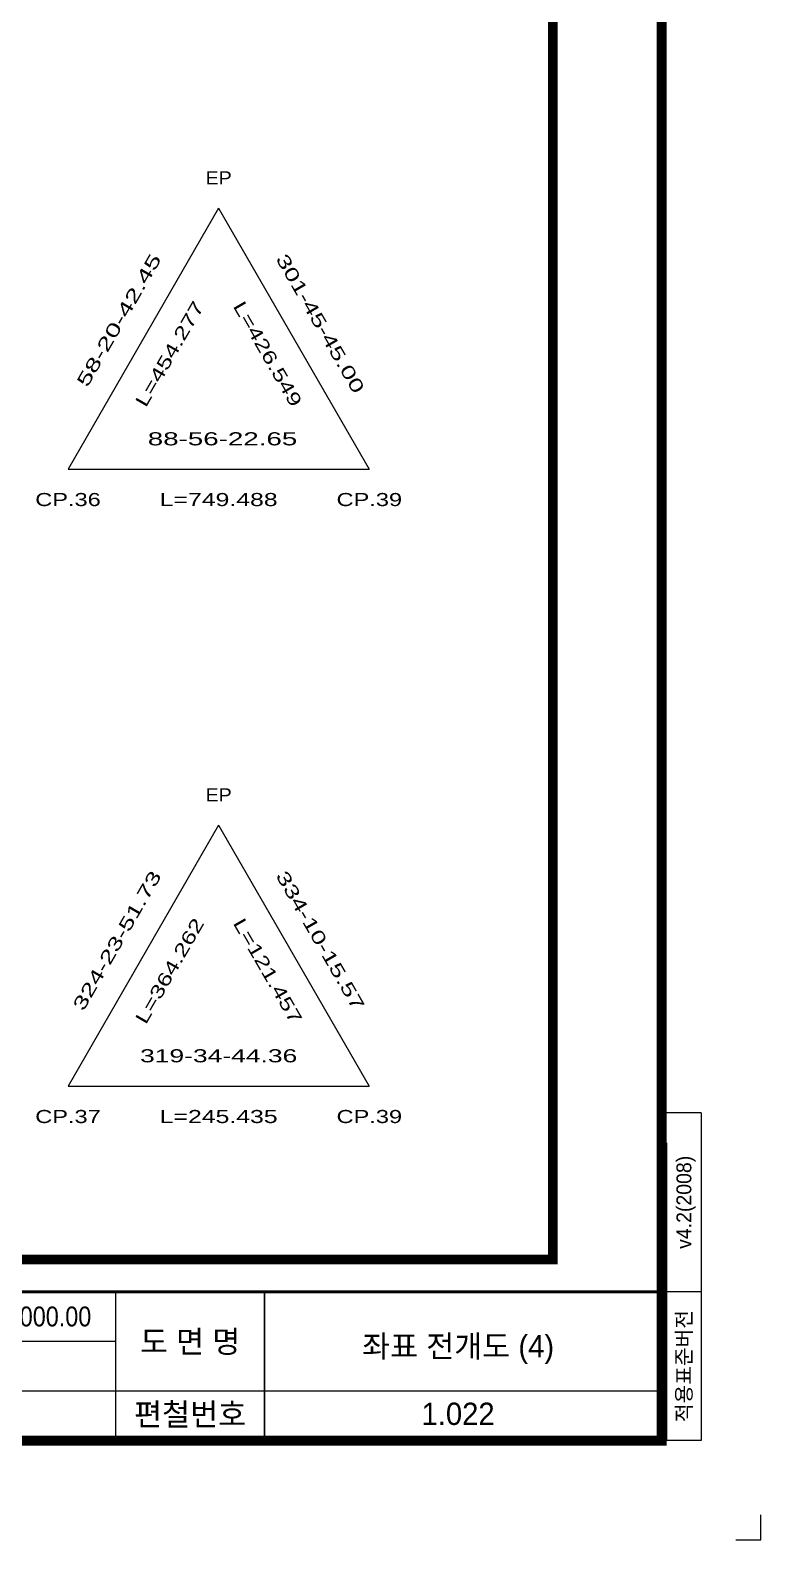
# Model space of a CAD drawing. Header units: millimetres. Extents: x 0 to 841, y 0 to 594.
# Drawn here: x 693.8 to 841, y 0 to 304.2 of the extents above; entities that cross this region are included whole.
import ezdxf
from ezdxf.enums import TextEntityAlignment as Align

# ---------------------------------------------------------------- set-up
doc = ezdxf.new("R2010")
doc.units = ezdxf.units.MM
doc.header["$LTSCALE"] = 10
for name, color, linetype in [('CA-TABL-LIN2', 1, 'Continuous'), ('CA-TABL-TEX1', 6, 'Continuous'), ('CA-TABL-TEX2', 3, 'Continuous'), ('CX-BORD', 3, 'Continuous'), ('CX-BORD-LIN1', 4, 'Continuous'), ('CX-BORD-LIN2', 3, 'Continuous'), ('CX-BORD-TEX2', 7, 'Continuous'), ('CX-BORD-TEX3', 6, 'Continuous'), ('CX-MISC', 2, 'Continuous'), ('CZ-LIN1', 7, 'Continuous')]:
    doc.layers.add(name, color=color, linetype=linetype)
doc.styles.add('RP2', font='Dotum.ttf')
doc.styles.add('TB_TEXT', font='Dotum.ttf')
doc.styles.add('TB_WBTXT', font='Dotum.ttf')
doc.styles.add('TB_WMTXT', font='Dotum.ttf')

# ---------------------------------------------------------------- blocks, each defined once
blk = doc.blocks.new('CXBLKA1-KHCA-부산~울산409_K2H')
at = {"layer": 'CX-BORD-LIN1', "const_width": 2}
blk.add_lwpolyline([(821, 20), (25, 20), (25, 574), (821, 574)], close=True, dxfattribs=at)
at = {"layer": 'CX-BORD-LIN1'}
for points, const_width in [([(821, 50), (25, 50)], 0.6), ([(711, 20), (711, 50)], 0.3)]:
    blk.add_lwpolyline(points, dxfattribs=dict(at, const_width=const_width))
at = {"layer": 'CX-BORD-LIN2'}
for p, q in [((829, 86.03), (821, 86.03)), ((829, 86.03), (829, 20)), ((822, 80), (822, 20)), ((829, 50), (821, 50)), ((829, 20), (822, 20))]:
    blk.add_line(p, q, dxfattribs=at)
at = {"layer": 'CX-BORD-LIN2', "const_width": 0.3}
for points in [[(741, 20), (741, 50)], [(711, 40), (591, 40)], [(821, 30), (591, 30)]]:
    blk.add_lwpolyline(points, dxfattribs=at)
at = {"layer": 'CX-MISC'}
blk.add_lwpolyline([(836, 0), (841, 0), (841, 5)], dxfattribs=at)
at = {"layer": 'CX-BORD-LIN1', "style": 'TB_TEXT'}
for tag, height, p in [('TR_RDAT4', 3.5, (342.5, 47)), ('TR_DGN4', 3.5, (484.12, 47)), ('TR_CHK4', 3.5, (524.12, 47)), ('TR_APP4', 3.5, (564.12, 47)), ('TR_RNUM4', 3, (310.11, 46.64)), ('TR_RDAT3', 3.5, (342.5, 41)), ('TR_DGN3', 3.5, (484.12, 41)), ('TR_CHK3', 3.5, (524.12, 41)), ('TR_APP3', 3.5, (564.12, 41)), ('TR_RNUM3', 3, (310.11, 40.64)), ('TR_RDAT2', 3.5, (342.5, 35)), ('TR_DGN2', 3.5, (484.12, 35)), ('TR_CHK2', 3.5, (524.12, 35)), ('TR_APP2', 3.5, (564.12, 35)), ('TR_RNUM2', 3, (310.11, 34.64)), ('TR_RDAT1', 3.5, (342.5, 29)), ('TR_DGN1', 3.5, (484.12, 29)), ('TR_CHK1', 3.5, (524.12, 29)), ('TR_APP1', 3.5, (564.12, 29)), ('TR_RNUM1', 3, (310.11, 28.64))]:
    blk.add_attdef(tag, text='', height=height, dxfattribs=at).set_placement(p, align=Align.MIDDLE_CENTER)
for tag, p in [('TR_RCON4', (367.3, 47)), ('TR_RCON3', (367.3, 41)), ('TR_RCON2', (367.3, 35)), ('TR_RCON1', (367.3, 29))]:
    blk.add_attdef(tag, text='', height=3.5, dxfattribs=at).set_placement(p, align=Align.MIDDLE_LEFT)
at = {"layer": 'CX-BORD-LIN2', "style": 'TB_TEXT'}
blk.add_text('적용표준버전', height=3, rotation=90, dxfattribs=at).set_placement((825.5, 35), align=Align.MIDDLE_CENTER)
blk.add_attdef('TD_VERSION', text='', height=3, rotation=90, dxfattribs=at).set_placement((825.5, 68.01), align=Align.MIDDLE_CENTER)
at = {"layer": 'CX-BORD-TEX2', "style": 'TB_WMTXT'}
for tag, height, p in [('TB_CNAME', 5, (40.34, 551.83)), ('TB_CSCOP', 4, (41.63, 543.83))]:
    blk.add_attdef(tag, text='', height=height, dxfattribs=at).set_placement(p, align=Align.BOTTOM_LEFT)
at = {"layer": 'CX-BORD-TEX2', "style": 'TB_WBTXT'}
for tag, height, p in [('TB_MTITIL', 10, (423, 553.33)), ('TB_STITL', 7, (423, 538.33))]:
    blk.add_attdef(tag, text='', height=height, dxfattribs=at).set_placement(p, align=Align.MIDDLE_CENTER)
at = {"layer": 'CX-BORD-TEX3', "style": 'TB_TEXT'}
for s, p in [('도 면 명', (726, 40)), ('편철번호', (726, 25.39))]:
    blk.add_text(s, height=4.5, dxfattribs=at).set_placement(p, align=Align.MIDDLE)
for tag, height, p in [('TD_DCOMP', 4.5, (242.5, 45)), ('TD_CSECT', 4.5, (636, 45)), ('TD_DNAME_TOP', 4.5, (780, 45)), ('TD_DNAME_MAIN', 4.5, (780, 39.01)), ('TD_CCOMP', 4.5, (242.5, 35)), ('TD_HSCAL', 4.5, (651.7, 35.24)), ('TD_VSCAL', 4.5, (680.78, 35.24)), ('TD_DNAME_BOT', 3, (780, 33.65)), ('TD_CNAME', 4.5, (90, 25.75)), ('TD_FIELD', 4.5, (207.5, 25.53)), ('TD_CSTEP', 4.5, (278.24, 25.53)), ('TD_DWGCODE', 4.5, (666, 25.39)), ('TD_DWGNO', 4.5, (780, 25.39))]:
    blk.add_attdef(tag, text='', height=height, dxfattribs=at).set_placement(p, align=Align.MIDDLE_CENTER)
at = {"layer": 'CX-BORD-TEX3', "style": 'TB_TEXT', "width": 0.9}
blk.add_attdef('TD_CDIST', text='', height=4, dxfattribs=at).set_placement((681, 45), align=Align.MIDDLE_CENTER)

msp = doc.modelspace()

# ---------------------------------------------------------------- linework, layer by layer
at = {"layer": 'CA-TABL-LIN2', "linetype": 'Continuous'}
for p, q in [((731.75, 268.34), (701.39, 215.75)), ((731.75, 268.34), (762.11, 215.75)), ((701.39, 215.75), (762.11, 215.75)), ((731.75, 144), (701.39, 91.42)), ((731.75, 144), (762.11, 91.42)), ((701.39, 91.42), (762.11, 91.42))]:
    msp.add_line(p, q, dxfattribs=at)
at = {"layer": 'CZ-LIN1'}
msp.add_lwpolyline([(48.65, 541.03, 2, 2, 0), (48.65, 56.49, 2, 2, 0), (799.09, 56.49, 2, 2, 0), (799.09, 541.03, 2, 2, 0)], format="xyseb", close=True, dxfattribs=at)

# ---------------------------------------------------------------- block references
at = {"layer": 'CX-BORD'}
ref = msp.add_blockref('CXBLKA1-KHCA-부산~울산409_K2H', (0, 0), dxfattribs=at)
ref.add_attrib('TD_DNAME_MAIN', '좌표 전개도 (4)', dxfattribs={"layer": 'CX-BORD-TEX3', "height": 4.5, "style": 'TB_TEXT'}).set_placement((780, 39.01), align=Align.MIDDLE_CENTER)
ref.add_attrib('TD_CDIST', '14+220.00 ~ 20+000.00', dxfattribs={"layer": 'CX-BORD-TEX3', "height": 4, "style": 'TB_TEXT', "width": 0.9}).set_placement((681, 45), align=Align.MIDDLE_CENTER)
ref.add_attrib('TD_DWGNO', '1.022', dxfattribs={"layer": 'CX-BORD-TEX3', "height": 4.5, "style": 'TB_TEXT'}).set_placement((780, 25.39), align=Align.MIDDLE_CENTER)
ref.add_attrib('TD_VERSION', 'v4.2(2008)', dxfattribs={"layer": 'CX-BORD-LIN2', "height": 3, "rotation": 90, "style": 'TB_TEXT'}).set_placement((825.5, 68.01), align=Align.MIDDLE_CENTER)

# ---------------------------------------------------------------- texts
at = {"layer": 'CA-TABL-TEX1', "style": 'RP2'}
for s, width, p, p2 in [('EP', 1.132104, (729.11, 273.14), (734.39, 273.14)), ('CP.36', 1.239072, (694.79, 208.31), (707.99, 208.31)), ('CP.39', 1.239072, (755.51, 208.31), (768.71, 208.31)), ('EP', 1.132104, (729.11, 148.8), (734.39, 148.8)), ('CP.37', 1.239072, (694.79, 83.98), (707.99, 83.98)), ('CP.39', 1.239072, (755.51, 83.98), (768.71, 83.98))]:
    msp.add_text(s, height=2.64, dxfattribs=dict(at, width=width)).set_placement(p, p2, align=Align.FIT)
at = {"layer": 'CA-TABL-TEX2', "style": 'RP2'}
for s, rotation, width, p, p2 in [(' 58-20-42.45', 60, 1.318033, (704.49, 230.73), (720.33, 258.16)), ('301-45-45.00', 300, 1.269777, (743.17, 258.16), (759.01, 230.73)), ('L=454.277', 60, 1.296014, (717.07, 228.04), (728.95, 248.61)), ('L=426.549', 300, 1.296014, (734.55, 248.61), (746.43, 228.04)), ('324-23-51.73', 60, 1.269777, (704.49, 106.39), (720.33, 133.83)), ('334-10-15.57', 300, 1.269777, (743.17, 133.83), (759.01, 106.39)), ('L=364.262', 60, 1.296014, (717.07, 103.7), (728.95, 124.28)), ('L=121.457', 300, 1.296014, (734.55, 124.28), (746.43, 103.7))]:
    msp.add_text(s, height=2.64, rotation=rotation, dxfattribs=dict(at, width=width)).set_placement(p, p2, align=Align.FIT)
for s, width, p, p2 in [(' 88-56-22.65', 1.318033, (715.91, 220.55), (747.59, 220.55)), ('L=749.488', 1.296014, (719.87, 208.31), (743.63, 208.31)), ('319-34-44.36', 1.269777, (715.91, 96.22), (747.59, 96.22)), ('L=245.435', 1.296014, (719.87, 83.98), (743.63, 83.98))]:
    msp.add_text(s, height=2.64, dxfattribs=dict(at, width=width)).set_placement(p, p2, align=Align.FIT)

doc.saveas('drawing.dxf')
